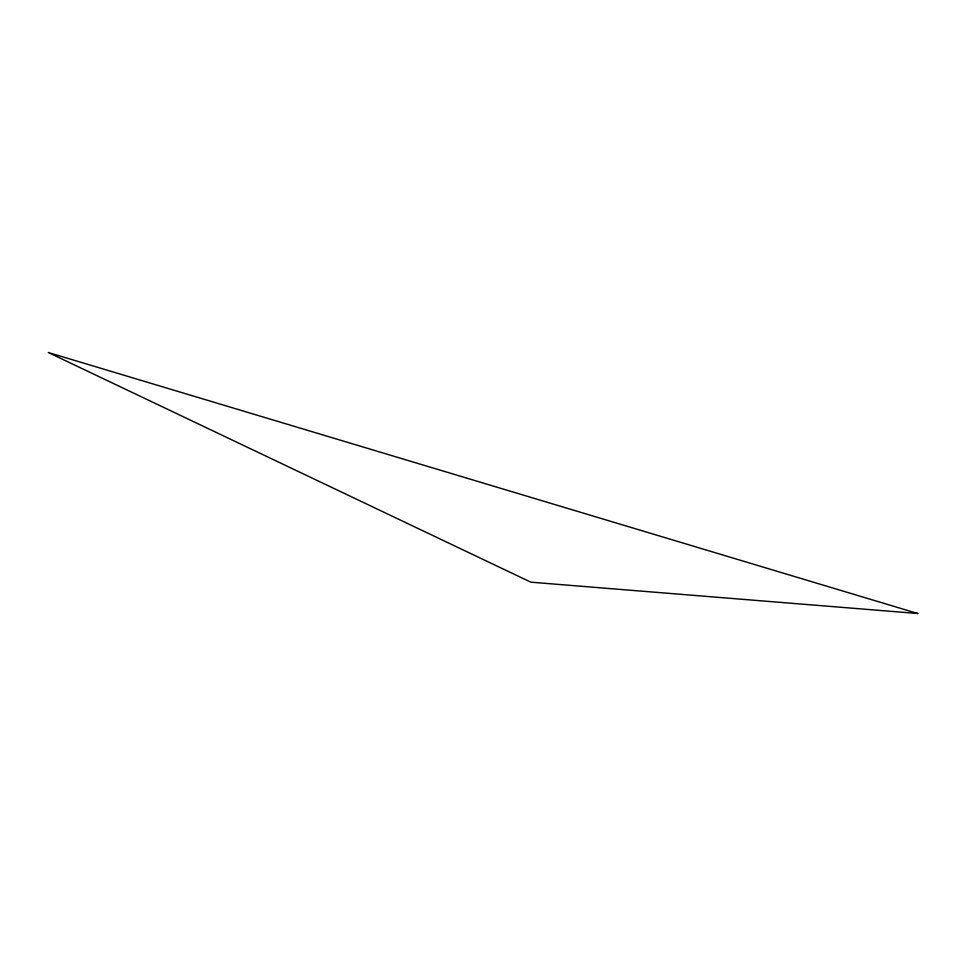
<?xml version="1.0" encoding="UTF-8"?>
<svg xmlns="http://www.w3.org/2000/svg" width="966" height="966" viewBox="0 0 966 966"><rect width="100%" height="100%" fill="white"/><g stroke="black" fill="none" stroke-linecap="round" stroke-linejoin="round"><path stroke-width="1.45" d="M917.7 613.495L530.877 582.184L48.3 352.505L917.7 613.495"/></g></svg>
